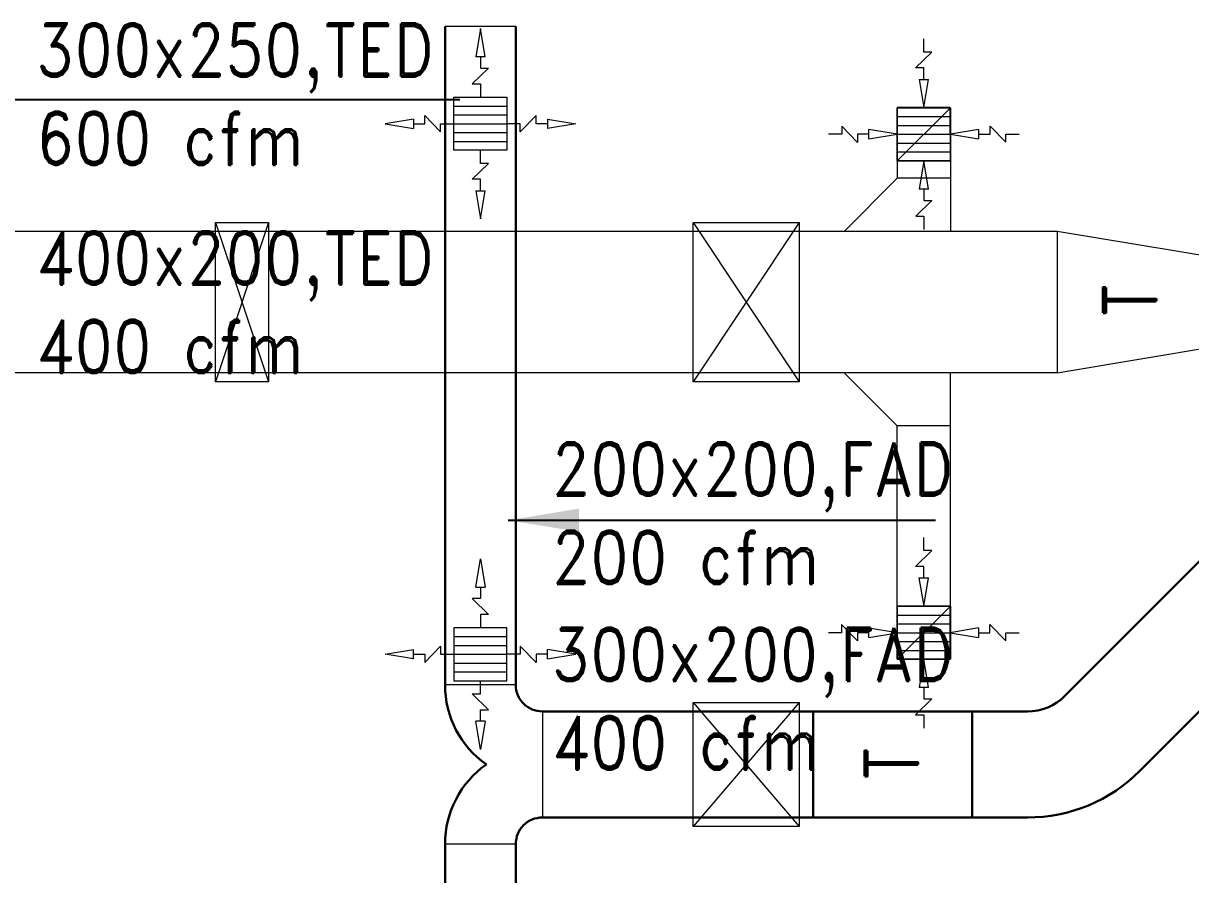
# Model space of a CAD drawing. Header units: millimetres. Extents: x -330573 to 5697, y 22061 to 198972.
# Drawn here: x -83039 to -79740, y 193373 to 195780 of the extents above; entities that cross this region are included whole.
import ezdxf

# ---------------------------------------------------------------- set-up
doc = ezdxf.new("R2010")
doc.units = ezdxf.units.MM
for name, color, linetype, lineweight in [('VL-AC-EA_TOILET', 1, 'Continuous', 18), ('VL-AC-EA_TOILET_TEXT_50', 7, 'Continuous', 18), ('VL-AC-EAT', 141, 'Continuous', 18), ('VL-AC-FA', 3, 'Continuous', 18), ('VL-AC-FA_TEXT_50', 7, 'Continuous', 18), ('VL-AC-FAT', 3, 'Continuous', 18), ('VL-AC-RA_TEXT_50', 7, 'Continuous', 18), ('VL-AC-WALL CUTOUT', 7, 'Continuous', 18)]:
    doc.layers.add(name, color=color, linetype=linetype, lineweight=lineweight)
doc.styles.add('ROMANS', font='romans.shx', dxfattribs={"height": 200})
doc.styles.add('VOLTAS - ROMAND', font='romand.shx', dxfattribs={"width": 0.85})
doc.dimstyles.new('VOLTAS', dxfattribs={"dimscale": 100, "dimtxt": 2, "dimasz": 2, "dimexe": 0.5, "dimexo": 0.5, "dimgap": 0.5, "dimtad": 1, "dimdec": 0, "dimzin": 12, "dimdsep": 46, "dimtxsty": 'ROMANS', "dimcen": 10, "dimdle": 100, "dimclrd": 7, "dimclre": 7, "dimclrt": 7, "dimadec": 0, "dimazin": 0, "dimtfac": 1, "dimtdec": 0, "dimtmove": 1, "dimatfit": 3, "dimfxl": 0.18, "dimtolj": 1, "dimtzin": 0, "dimarcsym": 2})

# ---------------------------------------------------------------- blocks, each defined once
blk = doc.blocks.new('TOI-EX-GRILL')
at = {"linetype": 'Continuous'}
for p, q in [((-0.53, 6.2), (0.53, 6.2)), ((-3, 2), (3, 2)), ((-6.2, -0.53), (-6.2, 0.53)), ((-3, 1), (3, 1)), ((-3, 0), (3, 0)), ((6.2, 0.53), (6.2, -0.53)), ((-3, -1), (3, -1)), ((-3, -2), (3, -2)), ((0.53, -6.2), (-0.53, -6.2))]:
    blk.add_line(p, q, dxfattribs=at)
for points in [[(0, 6.2), (0, 7.49), (-0.92, 7.49), (0.92, 9.28), (0, 9.28), (0, 10.78)], [(-0.53, 6.2), (0, 3), (0.53, 6.2)], [(-6.2, 0), (-7.49, 0), (-7.49, -0.92), (-9.28, 0.92), (-9.28, 0), (-10.78, 0)], [(-6.2, -0.53), (-3, 0), (-6.2, 0.53)], [(6.2, 0.53), (3, 0), (6.2, -0.53)], [(6.2, 0), (7.49, 0), (7.49, 0.92), (9.28, -0.92), (9.28, 0), (10.78, 0)], [(0.53, -6.2), (0, -3), (-0.53, -6.2)], [(0, -6.2), (0, -7.49), (0.92, -7.49), (-0.92, -9.28), (0, -9.28), (0, -10.78)]]:
    blk.add_lwpolyline(points, dxfattribs=at)
blk.add_lwpolyline([(-3, -3), (3, -3), (3, 3), (-3, 3)], close=True, dxfattribs=at)
blk = doc.blocks.new('TOI-FA-GRILL')
at = {"layer": 'VL-AC-FAT', "linetype": 'ByBlock', "lineweight": 0}
for p, q in [((-13.4, 189.4), (13.3, 189.4)), ((-189.4, -13.3), (-189.4, 13.3)), ((189.4, -13.3), (189.4, 13.4)), ((13.4, -189.4), (-13.3, -189.4))]:
    blk.add_line(p, q, dxfattribs=at)
at = {"layer": 'VL-AC-FAT', "color": 8, "linetype": 'ByBlock', "lineweight": 0}
for p, q in [((-75, 50), (75, 50)), ((-75, 25), (75, 25)), ((-75, 0), (75, 0)), ((-75, -25), (75, -25)), ((-75, -50), (75, -50))]:
    blk.add_line(p, q, dxfattribs=at)
at = {"layer": 'VL-AC-FAT', "linetype": 'ByBlock', "lineweight": 0}
for points in [[(-13.4, 189.4), (0, 269.4), (13.3, 189.4)], [(0, 189.4), (-0.1, 157.2), (-23.1, 157.2), (22.9, 112.4), (-0.1, 112.4), (-0.1, 75)], [(-189.4, -13.3), (-269.4, 0), (-189.4, 13.3)], [(-189.4, 0), (-157.2, 0), (-157.2, -23), (-112.4, 23), (-112.4, 0), (-75, 0)], [(189.4, 0.1), (157.2, 0), (157.2, -23), (112.4, 23), (112.4, 0), (75, 0)], [(189.4, -13.3), (269.4, 0.1), (189.4, 13.4)], [(0, -189.4), (0.1, -157.2), (23.1, -157.2), (-22.9, -112.4), (0.1, -112.4), (0.1, -75)], [(13.4, -189.4), (0, -269.4), (-13.3, -189.4)]]:
    blk.add_lwpolyline(points, dxfattribs=at)
blk.add_lwpolyline([(-75, -75), (75, -75), (75, 75), (-75, 75)], close=True, dxfattribs=at)

msp = doc.modelspace()

# ---------------------------------------------------------------- linework, layer by layer
at = {"layer": 'VL-AC-EA_TOILET'}
for points in [[(-80569, 195541.8), (-80419, 195541.8), (-80419, 195391.9), (-80569, 195391.9)], [(-79667.2, 195117.1), (-80117.2, 195192.1), (-80117.2, 194792.1), (-79667.2, 194867.1)], [(-80569, 194132.4), (-80419, 194132.4), (-80419, 193982.4), (-80569, 193982.4)]]:
    msp.add_lwpolyline(points, close=True, dxfattribs=at)
for points in [[(-80419, 195541.8), (-80569, 195391.8)], [(-80569, 195391.9), (-80569, 195342.1)], [(-80419, 195391.9), (-80419, 195192.1)], [(-80569, 195342.1), (-80719, 195192.1)], [(-80419, 195342.1), (-80569, 195342.1)], [(-80117.2, 195192.1), (-83144.2, 195192.1)], [(-80117.2, 194792.1), (-83294.2, 194792.1)], [(-80569, 194642.1), (-80719, 194792.1)], [(-80419, 194132.4), (-80419, 194792.1)], [(-80419, 194642.1), (-80569, 194642.1)], [(-80569, 194132.4), (-80569, 194642.1)], [(-80419, 194132.4), (-80569, 193982.4)]]:
    msp.add_lwpolyline(points, dxfattribs=at)
at = {"layer": 'VL-AC-FA', "linetype": 'ByBlock', "lineweight": 30}
for points in [[(-81847.1, 195771.5), (-81847.1, 193909.9, 0.244283), (-81730.2, 193684.9, 0.244283)], [(-81647.1, 195771.5), (-81647.1, 193909.9, 0.414214), (-81572.1, 193834.9), (-80806.9, 193834.9)], [(-75829.5, 195174.4), (-76537.5, 195174.4, 0.198912), (-76855.7, 195042.6), (-77097.5, 194800.8, -0.198912), (-77203.5, 194756.9), (-79030.7, 194756.9, 0.198912), (-79348.9, 194625.1), (-80095.1, 193878.8, -0.198912), (-80201.2, 193834.9), (-80356.9, 193834.9)], [(-75829.5, 194874.4), (-76537.5, 194874.4, 0.198912), (-76643.6, 194830.4), (-76885.3, 194588.7, -0.198912), (-77203.5, 194456.9), (-79030.7, 194456.9, 0.198912), (-79136.7, 194412.9), (-79883, 193666.7, -0.198912), (-80201.2, 193534.9), (-80356.9, 193534.9)], [(-81847, 192121.5), (-81847, 193459.9, -0.244219), (-81730.2, 193684.9, -0.244219)], [(-81647, 192121.5), (-81647, 193459.9, -0.414214), (-81572, 193534.9), (-80806.9, 193534.9)]]:
    msp.add_lwpolyline(points, format="xyb", dxfattribs=at)
at = {"layer": 'VL-AC-FA'}
for points in [[(-81647.1, 193909.9), (-81847.1, 193909.9)], [(-81572.1, 193834.9), (-81572, 193534.9)], [(-81647, 193459.9), (-81847, 193459.9)]]:
    msp.add_lwpolyline(points, dxfattribs=at)
at = {"layer": 'VL-AC-FA', "linetype": 'ByBlock', "lineweight": 30}
msp.add_lwpolyline([(-80806.9, 193834.9), (-80356.9, 193834.9), (-80356.9, 193534.9), (-80806.9, 193534.9)], close=True, dxfattribs=at)
at = {"layer": 'VL-AC-FAT'}
msp.add_lwpolyline([(-81647.1, 195771.5), (-81847.1, 195771.5)], dxfattribs=at)
at = {"layer": 'VL-AC-WALL CUTOUT'}
for points in [[(-82495.9, 195216.9), (-82345.9, 195216.9), (-82345.9, 194767.1), (-82495.9, 194767.1)], [(-81146.2, 195217.1), (-80846.2, 195217.1), (-80846.2, 194767.1), (-81146.2, 194767.1)], [(-81146.2, 193859.9), (-80846.2, 193859.9), (-80846.2, 193509.9), (-81146.2, 193509.9)]]:
    msp.add_lwpolyline(points, close=True, dxfattribs=at)
for points in [[(-82345.9, 195216.9), (-82495.9, 194767.1)], [(-82495.9, 195216.9), (-82345.9, 194767.1)], [(-80846.2, 195217.1), (-81146.2, 194767.1)], [(-81146.2, 195217.1), (-80846.2, 194767.1)], [(-80846.2, 193859.9), (-81146.2, 193509.9)], [(-81146.2, 193859.9), (-80846.5, 193509.9)]]:
    msp.add_lwpolyline(points, dxfattribs=at)

# ---------------------------------------------------------------- block references
at = {"layer": 'VL-AC-EAT', "xscale": 24.99994999889166, "yscale": 24.99994999889166, "zscale": 24.99994999889166, "rotation": 0.01614862975568758}
for p in [(-80494, 195466.9), (-80494.3, 194057.4)]:
    msp.add_blockref('TOI-EX-GRILL', p, dxfattribs=at)
at = {"layer": 'VL-AC-FAT', "xscale": -1, "rotation": 180}
msp.add_blockref('TOI-FA-GRILL', (-81747.1, 195496.5), dxfattribs=at)
at = {"layer": 'VL-AC-FAT'}
msp.add_blockref('TOI-FA-GRILL', (-81747.1, 193996.5), dxfattribs=at)

# ---------------------------------------------------------------- texts
at = {"layer": 'VL-AC-FA_TEXT_50', "char_height": 150, "width": 1070.367, "attachment_point": 1, "style": 'VOLTAS - ROMAND'}
for s, insert in [('200x200,FAD\\P200 cfm ', (-81546.3, 194595.6, 0)), ('300x200,FAD\\P400 cfm ', (-81546.3, 194071.1, 0))]:
    msp.add_mtext(s, dxfattribs=dict(at, insert=insert))
at = {"layer": 'VL-AC-FA_TEXT_50', "insert": (-80661.1, 193641.1, 0), "char_height": 150, "width": 92.571, "attachment_point": 1, "rotation": 90, "style": 'VOLTAS - ROMAND'}
msp.add_mtext('T', dxfattribs=at)
at = {"layer": 'VL-AC-RA_TEXT_50', "char_height": 150, "width": 1964.598, "attachment_point": 1, "style": 'VOLTAS - ROMAND'}
for s, insert in [('300x250,TED\\P600 cfm ', (-83003.7, 195780.3)), ('400x200,TED\\P400 cfm ', (-83003.7, 195191.9))]:
    msp.add_mtext(s, dxfattribs=dict(at, insert=insert))
at = {"layer": 'VL-AC-RA_TEXT_50', "insert": (-79987.1, 194951, 0), "char_height": 150, "width": 92.571, "attachment_point": 1, "rotation": 90, "style": 'VOLTAS - ROMAND'}
msp.add_mtext('T', dxfattribs=at)

# ---------------------------------------------------------------- leaders
at = {"layer": 'VL-AC-EA_TOILET_TEXT_50'}
msp.add_leader([(-83290.1, 195565.2, -168562.1), (-81805.3, 195565.2, -168562.1)], dimstyle='VOLTAS', override={"dimtad": 0}, dxfattribs=at)
at = {"layer": 'VL-AC-FA_TEXT_50'}
msp.add_leader([(-81668.2, 194375.3), (-80460.8, 194375.3)], dimstyle='VOLTAS', override={"dimtad": 0}, dxfattribs=at)

doc.saveas('drawing.dxf')
